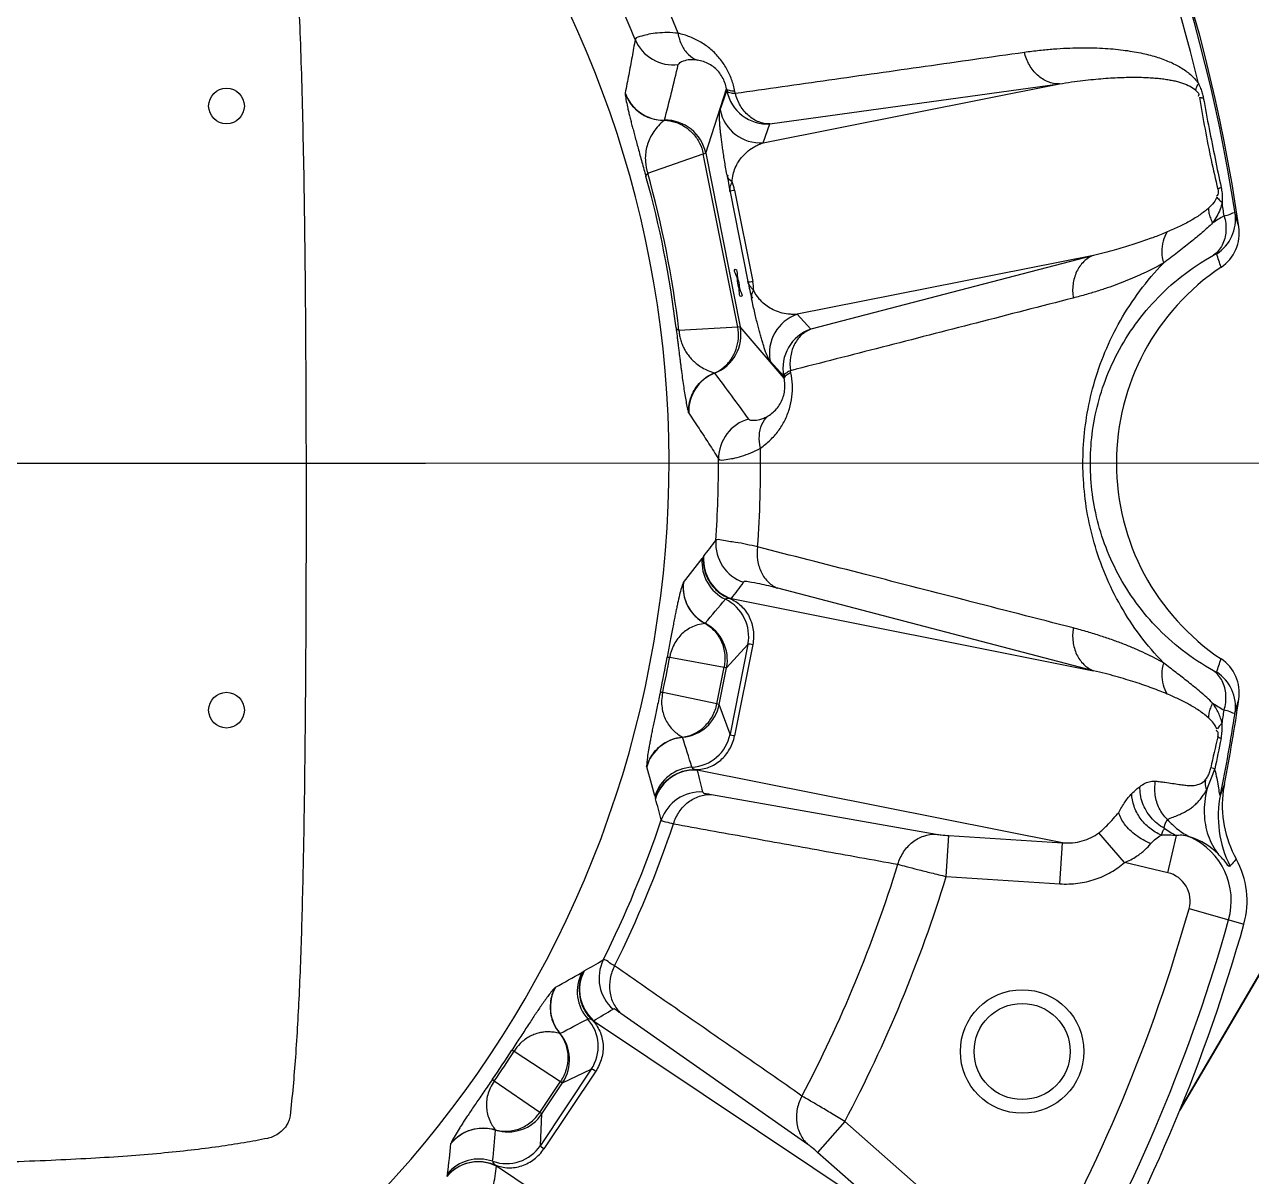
# Model space of a CAD drawing. Header units: millimetres. Extents: x 100 to 1590, y 100 to 694.
# Drawn here: x 1252.903 to 1253.699, y 536.996 to 537.743 of the extents above; entities that cross this region are included whole.
import ezdxf

# ---------------------------------------------------------------- set-up
doc = ezdxf.new("R2010")
doc.units = ezdxf.units.MM
doc.linetypes.add('CENTER', pattern=[2, 1.25, -0.25, 0.25, -0.25])
doc.layers.add('CL', color=1, linetype='CENTER', lineweight=9)
doc.layers.add('OUTLINE', color=6, linetype='Continuous', lineweight=9)

msp = doc.modelspace()

# ---------------------------------------------------------------- linework, layer by layer
at = {"color": 9, "linetype": 'Continuous'}
for p, q in [((1253.34518, 537.65939), (1253.35872, 537.70115)), ((1253.35898, 537.69981), (1253.35872, 537.70115)), ((1253.38244, 537.66613), (1253.57473, 537.70437)), ((1253.38688, 537.6784), (1253.57473, 537.70437)), ((1253.35454, 537.68754), (1253.35898, 537.69981)), ((1253.36436, 537.69824), (1253.36412, 537.69954)), ((1253.3185, 537.68085), (1253.3185, 537.68072)), ((1253.38244, 537.66613), (1253.38688, 537.6784)), ((1253.30757, 537.64636), (1253.34361, 537.65908)), ((1253.34361, 537.65908), (1253.34518, 537.65939)), ((1253.366, 537.54652), (1253.34361, 537.65908)), ((1253.34518, 537.65939), (1253.36757, 537.54683)), ((1253.361, 537.63428), (1253.37258, 537.57609)), ((1253.3639, 537.63547), (1253.37571, 537.5761)), ((1253.59686, 537.59312), (1253.40457, 537.55487)), ((1253.59686, 537.59312), (1253.41337, 537.54523)), ((1253.41337, 537.54523), (1253.40457, 537.55487)), ((1253.366, 537.54652), (1253.32784, 537.54448)), ((1253.36757, 537.54683), (1253.366, 537.54652)), ((1253.39606, 537.51343), (1253.36757, 537.54683)), ((1253.35108, 537.51692), (1253.35113, 537.51679)), ((1253.39579, 537.51477), (1253.38699, 537.52441)), ((1253.40043, 537.51699), (1253.40016, 537.51829)), ((1253.39606, 537.51343), (1253.39579, 537.51477)), ((1252.62898, 537.45842), (1253.16335, 537.45842)), ((1253.34368, 537.3977), (1253.34341, 537.39724)), ((1253.34387, 537.39798), (1253.34368, 537.3977)), ((1253.86453, 537.39981), (1253.65287, 537.03868)), ((1253.8643, 537.39995), (1253.65365, 537.04052)), ((1253.34341, 537.39724), (1253.34323, 537.39692)), ((1253.59686, 537.32373), (1253.39207, 537.37718)), ((1253.36187, 537.37047), (1253.36081, 537.37052)), ((1253.36187, 537.37047), (1253.59686, 537.32373)), ((1253.34489, 537.35445), (1253.34484, 537.35435)), ((1253.35873, 537.32559), (1253.37258, 537.34076)), ((1253.37258, 537.34076), (1253.361, 537.28257)), ((1253.37571, 537.34075), (1253.3639, 537.28138)), ((1253.32186, 537.33252), (1253.35716, 537.3259)), ((1253.35245, 537.3022), (1253.35716, 537.3259)), ((1253.35716, 537.3259), (1253.35873, 537.32559)), ((1253.35402, 537.30188), (1253.35873, 537.32559)), ((1253.35245, 537.3022), (1253.3173, 537.30959)), ((1253.35402, 537.30188), (1253.35245, 537.3022)), ((1253.361, 537.28257), (1253.35402, 537.30188)), ((1253.33017, 537.28063), (1253.33018, 537.28052)), ((1253.33874, 537.25958), (1253.33974, 537.25922)), ((1253.57666, 537.21209), (1253.33974, 537.25922)), ((1253.67557, 537.25999), (1253.67297, 537.26071)), ((1253.68179, 537.2502), (1253.67923, 537.24333)), ((1253.31244, 537.24153), (1253.31251, 537.24102)), ((1253.31251, 537.24102), (1253.31258, 537.24069)), ((1253.34895, 537.24335), (1253.49478, 537.21762)), ((1253.50127, 537.19019), (1253.50298, 537.21682)), ((1253.50298, 537.21682), (1253.57666, 537.21209)), ((1253.61698, 537.19927), (1253.60021, 537.21849)), ((1253.6451, 537.19265), (1253.65077, 537.21674)), ((1253.57495, 537.18546), (1253.57666, 537.21209)), ((1253.6451, 537.19265), (1253.61698, 537.19927)), ((1253.50127, 537.19019), (1253.57495, 537.18546)), ((1253.65884, 537.16936), (1253.69447, 537.15936)), ((1253.26604, 537.12882), (1253.26557, 537.12846)), ((1253.26632, 537.129), (1253.26604, 537.12882)), ((1253.27242, 537.0967), (1253.27146, 537.09715)), ((1253.27242, 537.0967), (1253.47327, 536.9625)), ((1253.41147, 537.01649), (1253.29016, 537.1014)), ((1253.2506, 537.0884), (1253.25052, 537.08833)), ((1253.22094, 537.07695), (1253.25102, 537.05732)), ((1253.27094, 537.06515), (1253.23798, 537.01582)), ((1253.27384, 537.06394), (1253.24021, 537.01361)), ((1253.25235, 537.05644), (1253.27094, 537.06515)), ((1253.23759, 537.03723), (1253.20795, 537.05751)), ((1253.23759, 537.03723), (1253.25102, 537.05732)), ((1253.23892, 537.03634), (1253.25235, 537.05644)), ((1253.25102, 537.05732), (1253.25235, 537.05644)), ((1253.23892, 537.03634), (1253.23759, 537.03723)), ((1253.23798, 537.01582), (1253.23892, 537.03634)), ((1253.43545, 537.03129), (1253.41783, 537.01125)), ((1253.49089, 536.98254), (1253.43545, 537.03129)), ((1253.20876, 537.02583), (1253.20872, 537.02572)), ((1253.47327, 536.9625), (1253.41783, 537.01125)), ((1253.20862, 537.0031), (1253.2094, 537.00238)), ((1253.40862, 536.86927), (1253.2094, 537.00238)), ((1253.17728, 536.99599), (1253.17722, 536.99566)), ((1253.17742, 536.99649), (1253.17728, 536.99599))]:
    msp.add_line(p, q, dxfattribs=at)
for points in [[(1253.29289, 537.69844), (1253.29288, 537.69841), (1253.29288, 537.69838), (1253.29288, 537.69834), (1253.29288, 537.69829), (1253.29288, 537.69824), (1253.29289, 537.69818)], [(1253.66572, 537.69551), (1253.66594, 537.69548), (1253.66618, 537.69545), (1253.66642, 537.69543), (1253.66668, 537.69541), (1253.66695, 537.69539), (1253.66722, 537.69538), (1253.66751, 537.69536), (1253.66781, 537.69535), (1253.66812, 537.69534)], [(1253.30644, 537.64419), (1253.30643, 537.6444), (1253.30646, 537.64462), (1253.30651, 537.64484), (1253.30661, 537.64508), (1253.30673, 537.64532), (1253.30689, 537.64557), (1253.30709, 537.64582), (1253.30731, 537.64609), (1253.30757, 537.64636)], [(1253.67753, 537.63614), (1253.67773, 537.63625), (1253.67793, 537.63636), (1253.67815, 537.63647), (1253.67838, 537.63659), (1253.67862, 537.63671), (1253.67887, 537.63683), (1253.67913, 537.63695), (1253.6794, 537.63708), (1253.67968, 537.6372)], [(1253.67479, 537.59324), (1253.67519, 537.59346), (1253.67554, 537.59364), (1253.67585, 537.59379), (1253.67612, 537.59392), (1253.67635, 537.59401), (1253.67653, 537.59408), (1253.67666, 537.59411), (1253.67675, 537.59411), (1253.67679, 537.59408)], [(1253.32596, 537.54605), (1253.32603, 537.54586), (1253.32614, 537.54567), (1253.32628, 537.54548), (1253.32645, 537.5453), (1253.32666, 537.54513), (1253.32691, 537.54496), (1253.32718, 537.54479), (1253.32749, 537.54464), (1253.32784, 537.54448)], [(1253.3341, 537.49098), (1253.33412, 537.49093), (1253.33413, 537.49088), (1253.33415, 537.49084), (1253.33417, 537.4908), (1253.33419, 537.49077), (1253.3342, 537.49074)], [(1253.34323, 537.39692), (1253.34314, 537.39677), (1253.34305, 537.39663), (1253.34296, 537.3965), (1253.34287, 537.39638)], [(1253.33069, 537.38103), (1253.33067, 537.38101), (1253.33066, 537.38098), (1253.33064, 537.38095), (1253.33063, 537.38092), (1253.33061, 537.38088), (1253.33059, 537.38084)], [(1253.32021, 537.33241), (1253.32026, 537.33245), (1253.32035, 537.33248), (1253.32047, 537.33251), (1253.32062, 537.33252), (1253.3208, 537.33254), (1253.32102, 537.33254), (1253.32127, 537.33254), (1253.32155, 537.33253), (1253.32186, 537.33252)], [(1253.67679, 537.32277), (1253.67675, 537.32274), (1253.67666, 537.32274), (1253.67653, 537.32277), (1253.67635, 537.32284), (1253.67612, 537.32293), (1253.67585, 537.32305), (1253.67554, 537.32321), (1253.67519, 537.32339), (1253.67479, 537.32361)], [(1253.31582, 537.31032), (1253.31585, 537.31027), (1253.31592, 537.3102), (1253.31602, 537.31014), (1253.31615, 537.31006), (1253.31632, 537.30998), (1253.31651, 537.30989), (1253.31674, 537.3098), (1253.31701, 537.3097), (1253.3173, 537.30959)], [(1253.67968, 537.27965), (1253.6794, 537.27977), (1253.67913, 537.2799), (1253.67887, 537.28002), (1253.67862, 537.28014), (1253.67838, 537.28026), (1253.67815, 537.28038), (1253.67793, 537.28049), (1253.67773, 537.2806), (1253.67753, 537.28071)], [(1253.30687, 537.26161), (1253.30687, 537.26156), (1253.30688, 537.26152), (1253.30688, 537.26149), (1253.30688, 537.26145), (1253.30689, 537.26142), (1253.30689, 537.2614)], [(1253.31228, 537.24255), (1253.31231, 537.2424), (1253.31234, 537.24224), (1253.31237, 537.24207), (1253.3124, 537.24189), (1253.31244, 537.24153)], [(1253.26557, 537.12846), (1253.26528, 537.12824), (1253.26515, 537.12814), (1253.26502, 537.12805), (1253.2649, 537.12798), (1253.26479, 537.12791)], [(1253.24766, 537.11838), (1253.24763, 537.11837), (1253.24761, 537.11835), (1253.24758, 537.11833), (1253.24756, 537.11831), (1253.24752, 537.11828), (1253.24749, 537.11825)], [(1253.21937, 537.07748), (1253.21943, 537.0775), (1253.21953, 537.07749), (1253.21964, 537.07747), (1253.21979, 537.07743), (1253.21997, 537.07737), (1253.22017, 537.07729), (1253.2204, 537.07719), (1253.22065, 537.07708), (1253.22094, 537.07695)], [(1253.20686, 537.05875), (1253.20687, 537.05869), (1253.20691, 537.05861), (1253.20697, 537.05851), (1253.20707, 537.05839), (1253.20719, 537.05825), (1253.20734, 537.05809), (1253.20751, 537.05791), (1253.20772, 537.05772), (1253.20795, 537.05751)], [(1253.17995, 537.01717), (1253.17994, 537.01713), (1253.17992, 537.01709), (1253.17991, 537.01706), (1253.1799, 537.01702), (1253.1799, 537.01699), (1253.17989, 537.01697)], [(1253.17765, 536.9975), (1253.17762, 536.99734), (1253.17759, 536.99718), (1253.17756, 536.99701), (1253.17751, 536.99684), (1253.17742, 536.99649)]]:
    msp.add_lwpolyline(points, dxfattribs=at)
for centre in [(1253.03421, 537.68999), (1253.03421, 537.29811)]:
    msp.add_circle(centre, 0.01158, dxfattribs=at)
at = {"color": 7, "linetype": 'Continuous'}
for radius in [0.04008, 0.03117]:
    msp.add_circle((1253.55055, 537.0767), radius, dxfattribs=at)
at = {"color": 9, "linetype": 'Continuous'}
for centre, radius, start, end in [((1252.62898, 537.45842), 1.07206, 8.69647, 56.29203), ((1252.62898, 537.45842), 1.0732, 8.20144, 55.91619), ((1252.62898, 537.45842), 0.69242, 274.08851, 66.68372), ((1252.62898, 537.45842), 1.06481, 13.37128, 31.62926), ((1252.62898, 537.45842), 0.75185, 21.76014, 26.64984), ((1252.62898, 537.45842), 0.72453, 22.28545, 26.47841), ((1253.32411, 537.74337), 0.02674, 202.39938, 277.08662), ((1250.45114, 538.41022), 2.95867, 345.72836, 346.44626), ((1253.31801, 537.70758), 0.02674, 199.99144, 271.03589), ((1253.38519, 537.70508), 0.02674, 191.36797, 273.61862), ((1253.38076, 537.69281), 0.02674, 191.36788, 273.61859), ((1253.31897, 537.65412), 0.02674, 11.37907, 91.01146), ((1252.68638, 537.46984), 0.64411, 6.7949, 15.7051), ((1252.66185, 537.46496), 0.67072, 6.80904, 15.6909), ((1257.40707, 538.37642), 4.11356, 190.23369, 190.39379), ((1253.33581, 537.62989), 0.02865, 11.24422, 22.20276), ((1253.66232, 537.61651), 0.02669, 302.819, 8.64991), ((1252.62898, 537.45842), 1.06481, 8.65975, 9.12926), ((1252.75409, 537.35641), 0.97122, 15.2284, 15.7793), ((1253.77193, 537.46255), 0.18041, 120.02761, 122.82127), ((1251.79282, 536.97306), 1.98368, 17.98223, 18.24397), ((1253.76452, 537.45842), 0.15281, 123.76085, 236.23915), ((1257.3778, 538.43516), 4.09632, 192.10573, 192.26652), ((1253.34762, 537.57051), 0.02865, 0.29724, 11.25578), ((1253.41323, 537.52957), 0.02674, 108.88144, 191.13209), ((1253.34133, 537.54168), 0.02674, 291.48854, 11.12093), ((1253.42202, 537.51993), 0.02674, 108.88135, 191.13202), ((1253.36091, 537.49191), 0.02674, 111.46396, 182.50867), ((1250.98115, 535.74566), 2.95867, 36.05374, 36.77164), ((1253.38024, 537.46118), 0.02674, 105.41324, 180.09914), ((1252.62898, 537.45842), 0.72453, 356.02159, 0.21455), ((1252.62898, 537.45842), 0.75185, 355.85016, 0.73986), ((1252.5325, 538.03539), 1.0318, 321.84691, 322.56226), ((1253.37844, 537.40635), 0.02674, 176.1285, 251.13757), ((1253.37051, 537.39577), 0.02674, 175.27494, 251.13543), ((1252.539, 538.02171), 1.01845, 321.01803, 322.12081), ((1253.36951, 537.39412), 0.02673, 175.13927, 244.33189), ((1253.35727, 537.37814), 0.02673, 173.8136, 242.41285), ((1252.51031, 538.01682), 1.06907, 322.80102, 323.5094), ((1251.67658, 538.76539), 2.18495, 319.77785, 320.31049), ((1253.34634, 537.34592), 0.02674, 348.86467, 64.31438), ((1253.3325, 537.33075), 0.02674, 348.86365, 62.39914), ((1252.68639, 537.447), 0.6441, 347.74803, 349.75197), ((1252.66191, 537.45187), 0.67065, 347.75112, 349.74888), ((1251.81488, 537.93658), 1.96047, 341.75448, 342.01932), ((1253.66473, 537.30916), 0.02675, 351.77305, 56.21085), ((1253.66232, 537.30035), 0.02669, 351.34463, 57.17827), ((1253.3278, 537.30715), 0.02674, 275.10086, 348.63635), ((1253.77197, 537.45437), 0.1805, 237.17951, 239.97178), ((1252.62898, 537.45842), 1.0732, 348.81231, 351.79856), ((1252.7525, 537.56088), 0.97287, 344.22117, 344.77113), ((1252.62898, 537.45842), 1.07206, 348.42566, 351.30353), ((1252.62898, 537.45842), 1.06481, 350.87074, 351.34025), ((1253.33255, 537.25389), 0.02673, 95.08733, 163.68782), ((1251.22545, 536.60804), 2.20955, 17.19247, 17.71918), ((1253.33479, 537.28784), 0.02674, 273.18562, 348.63533), ((1254.26146, 537.13702), 0.60135, 166.17508, 168.12968), ((1255.10038, 536.97204), 1.45362, 167.78302, 168.57429), ((1252.32123, 536.96986), 1.02787, 15.38424, 16.47691), ((1253.33775, 537.23445), 0.02673, 93.16687, 162.36053), ((1253.33804, 537.23253), 0.02674, 86.36459, 162.22516), ((1252.30538, 536.98788), 1.06936, 13.9121, 14.69892), ((1253.75177, 537.23635), 0.07134, 172.17191, 209.16339), ((1253.75175, 537.23636), 0.07132, 168.8143, 172.18348), ((1252.31881, 536.96224), 1.03205, 14.85837, 15.65303), ((1253.34167, 537.2183), 0.02674, 86.36219, 161.27731), ((1253.74894, 537.22909), 0.07114, 168.45258, 206.85116), ((1252.62898, 537.45842), 0.72532, 333.61597, 341.38403), ((1252.62898, 537.45842), 0.73363, 333.59834, 341.40166), ((1253.67914, 537.27332), 0.06329, 234.88812, 243.3769), ((1253.64081, 537.17442), 0.04543, 344.32149, 65.26451), ((1253.64639, 537.17341), 0.04436, 45.09345, 72.37831), ((1253.64081, 537.17442), 0.05573, 344.32149, 29.16962), ((1252.62898, 537.45842), 0.88031, 332.19737, 342.80263), ((1253.64081, 537.17442), 0.01873, 344.32149, 76.75), ((1252.62898, 537.45842), 0.9126, 332.09276, 342.90724), ((1252.62898, 537.45842), 1.06967, 330.22289, 344.32149), ((1252.62898, 537.45842), 1.09637, 330.22289, 344.32149), ((1252.62898, 537.45842), 1.10667, 330.22289, 344.32149), ((1252.76051, 538.0286), 1.03205, 299.34697, 300.14163), ((1253.30272, 537.12427), 0.02674, 153.72269, 228.63781), ((1252.76141, 538.01326), 1.01845, 298.51803, 299.62081), ((1253.28853, 537.11562), 0.02673, 152.63927, 221.83189), ((1253.29009, 537.11677), 0.02674, 152.7749, 228.63542), ((1253.27111, 537.10555), 0.02673, 151.3136, 219.91285), ((1252.73288, 538.01997), 1.06936, 300.30108, 301.0879), ((1252.24923, 539.03037), 2.18495, 297.27785, 297.81049), ((1253.24868, 537.07996), 0.02674, 326.36467, 41.81438), ((1253.23009, 537.07125), 0.02674, 326.36365, 39.89914), ((1252.67765, 537.4259), 0.6441, 325.24803, 327.25197), ((1252.6569, 537.43977), 0.67065, 325.25112, 327.24888), ((1253.21672, 537.05124), 0.02674, 252.60086, 326.13635), ((1253.20072, 537.00021), 0.02673, 72.58733, 141.18782), ((1251.00686, 537.20987), 2.20955, 354.69247, 355.21918), ((1252.1577, 537.12482), 1.02787, 352.88424, 353.97691), ((1253.21578, 537.03072), 0.02674, 250.68562, 326.13533), ((1253.19762, 536.97838), 0.02674, 63.86459, 139.72516), ((1253.19809, 536.98026), 0.02673, 70.66687, 139.86053), ((1252.15023, 537.14749), 1.06907, 351.4906, 352.19898)]:
    msp.add_arc(centre, radius, start, end, dxfattribs=at)
at = {"color": 7, "linetype": 'Continuous'}
msp.add_arc((1253.66473, 537.60769), 0.02675, 303.78916, 8.22694, dxfattribs=at)
at = {"color": 9, "linetype": 'Continuous'}
for points, start_tangent, end_tangent in [([(1253.44092, 538.27326), (1253.45128, 538.26282), (1253.46241, 538.25132), (1253.47434, 538.23866), (1253.48709, 538.22472), (1253.5007, 538.20936), (1253.51517, 538.19242), (1253.53053, 538.17371), (1253.54678, 538.15303), (1253.56391, 538.13015), (1253.58193, 538.10477), (1253.60094, 538.07638), (1253.62063, 538.04484), (1253.64014, 538.01202), (1253.6583, 537.98109), (1253.67439, 537.9536), (1253.68857, 537.92921), (1253.70126, 537.90727), (1253.71268, 537.88745), (1253.72299, 537.8695), (1253.73233, 537.85321), (1253.74081, 537.83839), (1253.74852, 537.82491), (1253.75553, 537.81263), (1253.76193, 537.80144), (1253.76777, 537.79126), (1253.77308, 537.782), (1253.77792, 537.77359), (1253.78232, 537.76598), (1253.7863, 537.75911), (1253.78991, 537.75293), (1253.79318, 537.74738), (1253.79613, 537.74239), (1253.79879, 537.73794), (1253.80115, 537.73401), (1253.80323, 537.73059), (1253.80504, 537.72764), (1253.80663, 537.72509), (1253.80938, 537.72083), (1253.81272, 537.71598)], (0.708291, -0.70592), (0.598403, -0.801195)), ([(1253.43921, 538.27161), (1253.44609, 538.26442), (1253.45706, 538.25272), (1253.46881, 538.23984), (1253.48138, 538.22566), (1253.49479, 538.21003), (1253.50905, 538.19279), (1253.52419, 538.17376), (1253.5402, 538.15272), (1253.55707, 538.12945), (1253.57478, 538.10365), (1253.5934, 538.07486), (1253.61284, 538.04258), (1253.63248, 538.00846), (1253.6511, 537.97623), (1253.66772, 537.94771), (1253.68249, 537.9225), (1253.69581, 537.89989), (1253.70787, 537.87952), (1253.71883, 537.86111), (1253.72882, 537.84444), (1253.73792, 537.8293), (1253.74625, 537.81555), (1253.75386, 537.80304), (1253.76083, 537.79166), (1253.76719, 537.78133), (1253.77301, 537.77194), (1253.77832, 537.76343), (1253.78316, 537.75574), (1253.78755, 537.74882), (1253.79153, 537.7426), (1253.79513, 537.73702), (1253.7984, 537.73201), (1253.80133, 537.72756), (1253.80394, 537.72366), (1253.80623, 537.72029), (1253.80823, 537.71738), (1253.81, 537.71486), (1253.81308, 537.71063), (1253.81682, 537.70593)], (0.693821, -0.720148), (0.66531, -0.746567)), ([(1253.50639, 538.22665), (1253.57632, 538.15238), (1253.63352, 538.08061), (1253.67986, 538.01278), (1253.71751, 537.9491), (1253.7483, 537.88921), (1253.77337, 537.8333), (1253.79371, 537.7813), (1253.81028, 537.73273)], (0.716492, -0.697595), (0.302729, -0.953077)), ([(1253.50698, 538.22725), (1253.57695, 538.15292), (1253.63419, 538.0811), (1253.68056, 538.01323), (1253.71824, 537.9495), (1253.74905, 537.88957), (1253.77414, 537.83362), (1253.7945, 537.78158), (1253.81107, 537.73298)], (0.716484, -0.697604), (0.302729, -0.953077)), ([(1253.06706, 537.89016), (1253.07005, 537.87407), (1253.07274, 537.85648), (1253.07513, 537.83712), (1253.07723, 537.81574), (1253.07904, 537.79208), (1253.08058, 537.76602), (1253.08185, 537.73763), (1253.0829, 537.70685), (1253.08375, 537.6734), (1253.08444, 537.6371), (1253.08498, 537.59784), (1253.08539, 537.55531), (1253.08567, 537.50935), (1253.08582, 537.45981), (1253.08582, 537.40624), (1253.08564, 537.34805), (1253.08519, 537.28459), (1253.08436, 537.22126), (1253.08314, 537.1655), (1253.08139, 537.11616), (1253.07893, 537.07301), (1253.07542, 537.03491)], (0.198836, -0.980033), (-0.115632, -0.993292)), ([(1253.29939, 537.73318), (1253.29737, 537.72181), (1253.29521, 537.71023), (1253.29289, 537.69844)], (-0.170779, -0.985309), (-0.198362, -0.980129)), ([(1253.32725, 537.73715), (1253.32024, 537.73762), (1253.31384, 537.73734), (1253.30826, 537.73651), (1253.30377, 537.73539), (1253.29939, 537.73318)], (-0.992003, 0.126214), (-0.257574, -0.966259)), ([(1253.36412, 537.69954), (1253.362, 537.70722), (1253.35872, 537.71431), (1253.3542, 537.7209), (1253.34858, 537.72665), (1253.34212, 537.73131), (1253.33498, 537.73482), (1253.32725, 537.73715)], (-0.186693, 0.982418), (-0.97743, 0.211261)), ([(1253.32725, 537.73715), (1253.32964, 537.72942), (1253.33397, 537.7234), (1253.33978, 537.71976)], (0.155011, -0.987913), (0.940189, -0.340654)), ([(1253.36436, 537.69824), (1253.42514, 537.70691), (1253.4876, 537.7158), (1253.55199, 537.72493)], (0.989936, 0.141516), (0.99011, 0.140294)), ([(1253.55199, 537.72493), (1253.56181, 537.72616), (1253.57093, 537.72701), (1253.57946, 537.72753), (1253.58756, 537.72777), (1253.59532, 537.72775), (1253.60275, 537.72748), (1253.60963, 537.72699), (1253.61601, 537.7263), (1253.62194, 537.72543), (1253.62747, 537.72439), (1253.63263, 537.7232), (1253.63741, 537.72186), (1253.64186, 537.72037), (1253.64597, 537.71875), (1253.6498, 537.71697), (1253.65336, 537.71501), (1253.65668, 537.71284), (1253.65974, 537.71043), (1253.6625, 537.70773), (1253.66492, 537.70467)], (0.99011, 0.140295), (0.562841, -0.826566)), ([(1253.57473, 537.70437), (1253.56733, 537.7057), (1253.56058, 537.70995), (1253.55526, 537.71661), (1253.55199, 537.72493)], (-0.99962, -0.027566), (-0.231476, 0.972841)), ([(1253.33978, 537.71976), (1253.3367, 537.72002), (1253.33389, 537.71984), (1253.32946, 537.71858), (1253.32741, 537.71684)], (-0.987758, 0.155997), (-0.234186, -0.972192)), ([(1253.35872, 537.70115), (1253.35764, 537.70513), (1253.35596, 537.70875), (1253.35363, 537.71208), (1253.35074, 537.71493), (1253.34742, 537.71717), (1253.34375, 537.71878), (1253.33978, 537.71976)], (-0.183489, 0.983022), (-0.987765, 0.155949)), ([(1253.57473, 537.70437), (1253.58263, 537.70557), (1253.58994, 537.70652), (1253.59677, 537.70727), (1253.60322, 537.70785), (1253.6094, 537.70827), (1253.61529, 537.70854), (1253.62073, 537.70867), (1253.62575, 537.70866), (1253.63041, 537.70854), (1253.63474, 537.7083), (1253.63876, 537.70797), (1253.64248, 537.70753), (1253.64591, 537.707), (1253.64908, 537.70638), (1253.652, 537.70567), (1253.65471, 537.70484), (1253.65948, 537.7028), (1253.66323, 537.70008)], (0.987227, 0.159319), (0.701831, -0.712344)), ([(1253.36412, 537.69954), (1253.36138, 537.69983), (1253.35872, 537.70115)], (-0.998739, 0.050208), (-0.350622, 0.936517)), ([(1253.66323, 537.70008), (1253.66416, 537.70307), (1253.66516, 537.70441)], (0.183483, 0.983023), (0.720407, 0.693552)), ([(1253.66323, 537.70008), (1253.66512, 537.69755), (1253.66473, 537.69612)], (0.702547, -0.711637), (-0.523971, -0.851736)), ([(1253.66491, 537.70468), (1253.66638, 537.70138), (1253.6674, 537.69841), (1253.66812, 537.69534)], (0.44295, -0.896546), (0.178304, -0.983975)), ([(1253.29289, 537.69818), (1253.29344, 537.69424), (1253.29443, 537.68936), (1253.29505, 537.68663), (1253.29575, 537.68374), (1253.29651, 537.68068), (1253.29734, 537.67745), (1253.29824, 537.67403), (1253.2992, 537.67044), (1253.30023, 537.66663), (1253.30133, 537.66257), (1253.30254, 537.6582), (1253.30381, 537.6536), (1253.30512, 537.6489), (1253.30644, 537.64419)], (0.082534, -0.996588), (0.27021, -0.962801)), ([(1253.29289, 537.69818), (1253.29867, 537.68892), (1253.30771, 537.68275), (1253.3185, 537.68072)], (0.342761, -0.939423), (0.99981, 0.019474)), ([(1253.35898, 537.69981), (1253.36163, 537.69852), (1253.36436, 537.69824)], (0.352848, -0.935681), (0.998897, -0.046964)), ([(1253.38688, 537.6784), (1253.37964, 537.67967), (1253.37301, 537.68375), (1253.36772, 537.69017), (1253.36436, 537.69824)], (-0.999644, -0.026698), (-0.253669, 0.967291)), ([(1253.66572, 537.69551), (1253.66924, 537.67489), (1253.67319, 537.65511), (1253.67753, 537.63614)], (0.149779, -0.988719), (0.239877, -0.970803)), ([(1253.66812, 537.69534), (1253.67191, 537.67523), (1253.67577, 537.65585), (1253.67968, 537.6372)], (0.177978, -0.984034), (0.21208, -0.977252)), ([(1253.35894, 537.64559), (1253.35811, 537.65035), (1253.35737, 537.65478), (1253.35672, 537.6589), (1253.35615, 537.66271), (1253.35566, 537.66625), (1253.35524, 537.66956), (1253.35488, 537.67267), (1253.35458, 537.67559), (1253.35436, 537.67832), (1253.35414, 537.68304), (1253.35454, 537.68754)], (-0.177655, 0.984093), (0.340001, 0.940425)), ([(1253.3185, 537.68072), (1253.31639, 537.67898), (1253.31289, 537.67529), (1253.31021, 537.6714), (1253.30823, 537.66735), (1253.30687, 537.6631), (1253.30613, 537.65864), (1253.30607, 537.65381), (1253.30757, 537.64636)], (-0.798365, -0.602174), (0.328719, -0.944428)), ([(1253.3185, 537.68072), (1253.32532, 537.67959), (1253.33168, 537.67658), (1253.3371, 537.67191), (1253.34118, 537.66593), (1253.34361, 537.65908)], (0.999771, -0.02141), (0.21158, -0.977361)), ([(1253.36233, 537.64071), (1253.36296, 537.64559), (1253.3644, 537.64996), (1253.36648, 537.65389), (1253.36925, 537.65752), (1253.3728, 537.66088), (1253.37717, 537.6638), (1253.37967, 537.66505), (1253.38244, 537.66613)], (0.029436, 0.999567), (0.947572, 0.319541)), ([(1253.36233, 537.64071), (1253.35963, 537.64383), (1253.35968, 537.64538)], (-0.786074, 0.618132), (0.275351, 0.961344)), ([(1253.361, 537.63428), (1253.36114, 537.63732), (1253.36233, 537.64071)], (-0.123563, 0.992337), (0.434883, 0.900487)), ([(1253.67968, 537.6372), (1253.68025, 537.63349), (1253.68039, 537.6306), (1253.6803, 537.62737)], (0.211755, -0.977323), (-0.066506, -0.997786)), ([(1253.361, 537.63428), (1253.3639, 537.63547)], (0.163411, 0.986558), (0.980813, 0.19495)), ([(1253.67698, 537.63096), (1253.67487, 537.6274), (1253.67142, 537.62373)], (-0.376557, -0.926393), (-0.740836, -0.671686)), ([(1253.67753, 537.63614), (1253.67755, 537.6327), (1253.6766, 537.63144)], (0.282878, -0.959156), (-0.787753, -0.615991)), ([(1253.67698, 537.63096), (1253.67899, 537.62855), (1253.68042, 537.62769)], (0.5457, -0.837981), (0.930974, -0.365084)), ([(1253.67142, 537.62373), (1253.66603, 537.61946), (1253.65974, 537.61552), (1253.65264, 537.61185), (1253.6447, 537.60829)], (-0.74071, -0.671825), (-0.920576, -0.390564)), ([(1253.67142, 537.62373), (1253.6718, 537.62059), (1253.67272, 537.61738), (1253.67414, 537.61416)], (0.037636, -0.999292), (0.463862, -0.885908)), ([(1253.6803, 537.62737), (1253.67899, 537.62298), (1253.67694, 537.61859), (1253.67414, 537.61416)], (-0.204436, -0.97888), (-0.581483, -0.813558)), ([(1253.68165, 537.61875), (1253.68547, 537.61982), (1253.68871, 537.62052)], (0.960375, 0.278712), (0.485028, -0.874499)), ([(1253.67414, 537.61416), (1253.66742, 537.60795), (1253.65978, 537.60163), (1253.65138, 537.59506), (1253.64225, 537.58802)], (-0.708366, -0.705845), (-0.790516, -0.612442)), ([(1253.68165, 537.61875), (1253.68274, 537.60875), (1253.68034, 537.59979), (1253.67479, 537.59324)], (0.27318, -0.961963), (-0.81017, -0.586195)), ([(1253.6447, 537.60829), (1253.64083, 537.60669), (1253.63656, 537.60503), (1253.63187, 537.60332), (1253.62689, 537.6016), (1253.62167, 537.59991), (1253.61615, 537.59823), (1253.61025, 537.59655), (1253.60384, 537.59484), (1253.59686, 537.59312)], (-0.920601, -0.390503), (-0.973047, -0.230606)), ([(1253.6447, 537.60829), (1253.64205, 537.60229), (1253.64121, 537.59534), (1253.64225, 537.58802)], (-0.54685, -0.837231), (0.259291, -0.965799)), ([(1253.59686, 537.59312), (1253.59053, 537.58906), (1253.58592, 537.58256), (1253.58356, 537.57437), (1253.58372, 537.56543)], (-0.934077, -0.357072), (0.158435, -0.987369)), ([(1253.67479, 537.32361), (1253.65435, 537.33712), (1253.63715, 537.35273), (1253.62295, 537.37003), (1253.6116, 537.3888), (1253.60318, 537.40858), (1253.59776, 537.42858), (1253.59516, 537.44814), (1253.59507, 537.46726), (1253.59749, 537.48688), (1253.60279, 537.50712), (1253.61117, 537.5272), (1253.6225, 537.54618), (1253.63677, 537.56372), (1253.65415, 537.57957), (1253.67479, 537.59324)], (-0.874797, 0.48449), (0.874797, 0.484489)), ([(1253.64225, 537.58802), (1253.63755, 537.58548), (1253.63237, 537.58287), (1253.62665, 537.58021), (1253.62057, 537.57759), (1253.61418, 537.57505), (1253.60743, 537.57259), (1253.60018, 537.57016), (1253.59232, 537.56777), (1253.58372, 537.56543)], (-0.872006, -0.489495), (-0.96843, -0.249287)), ([(1253.64225, 537.32883), (1253.62713, 537.34653), (1253.61457, 537.36565), (1253.60459, 537.38589), (1253.59727, 537.40671), (1253.59258, 537.42749), (1253.59031, 537.44779), (1253.59025, 537.46781), (1253.59239, 537.48819), (1253.597, 537.50918), (1253.60431, 537.53031), (1253.61433, 537.55078), (1253.62695, 537.57008), (1253.64225, 537.58802)], (-0.69649, 0.717567), (0.696472, 0.717584)), ([(1253.37571, 537.5761), (1253.37258, 537.57609)], (-0.980757, -0.19523), (-0.52882, 0.848734)), ([(1253.37627, 537.57066), (1253.37387, 537.57333), (1253.37258, 537.57609)], (-0.746366, 0.665536), (-0.265644, 0.964071)), ([(1253.37627, 537.57066), (1253.37496, 537.56674), (1253.3756, 537.56533)], (-0.4899, -0.871779), (0.622337, -0.782749)), ([(1253.38699, 537.52441), (1253.38562, 537.52672), (1253.38408, 537.53057), (1253.38241, 537.53561), (1253.38157, 537.53842), (1253.38072, 537.5414), (1253.37986, 537.54458), (1253.37897, 537.54798), (1253.37803, 537.55172), (1253.37706, 537.55579), (1253.37605, 537.56013), (1253.375, 537.56486)], (-0.674063, 0.738674), (-0.21241, 0.977181)), ([(1253.40457, 537.55487), (1253.40156, 537.55481), (1253.39876, 537.55501), (1253.39357, 537.55606), (1253.38898, 537.55783), (1253.38508, 537.56012), (1253.38171, 537.56291), (1253.37871, 537.56641), (1253.37627, 537.57066)], (-0.997725, -0.067413), (-0.409163, 0.912461)), ([(1253.58372, 537.56543), (1253.52073, 537.54923), (1253.45963, 537.53353), (1253.40016, 537.51829)], (-0.96843, -0.249284), (-0.968737, -0.248088)), ([(1253.32596, 537.54605), (1253.32658, 537.54089), (1253.32694, 537.53799), (1253.32731, 537.53493), (1253.32769, 537.53187), (1253.32806, 537.52886), (1253.32842, 537.52596), (1253.32878, 537.52316), (1253.32913, 537.52043), (1253.32948, 537.51774), (1253.3302, 537.51247), (1253.33092, 537.50742), (1253.33165, 537.50266), (1253.33242, 537.49823), (1253.33323, 537.49426), (1253.3341, 537.49098)], (0.118342, -0.992973), (0.305166, -0.952299)), ([(1253.32784, 537.54448), (1253.32813, 537.5418), (1253.32878, 537.53873), (1253.32982, 537.53561), (1253.33115, 537.5327), (1253.33276, 537.52995), (1253.33472, 537.5273), (1253.33704, 537.52479), (1253.33975, 537.52244), (1253.34293, 537.52029), (1253.34667, 537.51841), (1253.35108, 537.51692)], (0.057527, -0.998344), (0.968039, -0.250801)), ([(1253.35108, 537.51692), (1253.35695, 537.52057), (1253.36168, 537.52579), (1253.3649, 537.53218), (1253.36637, 537.53926), (1253.366, 537.54652)], (0.915475, 0.402376), (-0.178545, 0.983932)), ([(1253.41337, 537.54523), (1253.40717, 537.54129), (1253.4026, 537.53498), (1253.40018, 537.52702), (1253.40016, 537.51829)], (-0.933765, -0.357886), (0.135805, -0.990736)), ([(1253.3341, 537.49098), (1253.33589, 537.50176), (1253.34189, 537.51092), (1253.35108, 537.51692)], (-0.042833, 0.999082), (0.931157, 0.36462)), ([(1253.38076, 537.46813), (1253.38701, 537.47325), (1253.39228, 537.47924), (1253.39648, 537.48605), (1253.39947, 537.49353), (1253.40111, 537.50139), (1253.40141, 537.50915), (1253.40043, 537.51699)], (0.822182, 0.569225), (-0.203408, 0.979094)), ([(1253.40016, 537.51829), (1253.39774, 537.51698), (1253.39579, 537.51477)], (-0.904896, -0.425632), (0.032052, -0.999486)), ([(1253.40043, 537.51699), (1253.39801, 537.51567), (1253.39606, 537.51343)], (-0.903526, -0.428533), (0.034546, -0.999403)), ([(1253.38568, 537.48899), (1253.38898, 537.49142), (1253.39176, 537.49432), (1253.39398, 537.49768), (1253.39555, 537.50143), (1253.39642, 537.50541), (1253.39658, 537.50938), (1253.39606, 537.51343)], (0.852897, 0.522079), (-0.206639, 0.978417)), ([(1253.3342, 537.49074), (1253.34086, 537.48074), (1253.34729, 537.47087), (1253.3535, 537.46114)], (0.558341, -0.829611), (0.53484, -0.844953)), ([(1253.37313, 537.48696), (1253.3757, 537.48613), (1253.38027, 537.48667), (1253.38293, 537.48758), (1253.38568, 537.48899)], (0.5884, -0.80857), (0.852871, 0.522121)), ([(1253.38076, 537.46813), (1253.38001, 537.47619), (1253.38171, 537.48341), (1253.38568, 537.48899)], (-0.234853, 0.972031), (0.738275, 0.674499)), ([(1253.3535, 537.46114), (1253.3584, 537.46078), (1253.36297, 537.46145), (1253.36844, 537.46283), (1253.37447, 537.46501), (1253.38076, 537.46813)], (0.607737, -0.794138), (0.868191, 0.49623)), ([(1253.37885, 537.40402), (1253.3646, 537.40697), (1253.35547, 537.40837), (1253.35176, 537.40816)], (-0.976006, 0.217744), (-0.679784, -0.733413)), ([(1253.34368, 537.3977), (1253.34435, 537.38915), (1253.3477, 537.38126), (1253.35338, 537.37482), (1253.36081, 537.37052)], (-0.082919, -0.996556), (0.934417, -0.35618)), ([(1253.37885, 537.40402), (1253.3789, 537.39531), (1253.38133, 537.38738), (1253.38589, 537.38111), (1253.39207, 537.37718)], (-0.132902, -0.991129), (0.933981, -0.357323)), ([(1253.58372, 537.35142), (1253.51298, 537.36962), (1253.44472, 537.38714), (1253.37885, 537.40402)], (-0.96843, 0.249284), (-0.968788, 0.247892)), ([(1253.39207, 537.37718), (1253.38037, 537.38001), (1253.37285, 537.38132), (1253.3698, 537.38105)], (-0.967526, 0.252771), (-0.597723, -0.801703)), ([(1253.33059, 537.38084), (1253.32941, 537.37741), (1253.32819, 537.37287), (1253.32696, 537.36755), (1253.32635, 537.36466), (1253.32572, 537.36162), (1253.32507, 537.35838), (1253.32438, 537.35484), (1253.32362, 537.3509), (1253.32282, 537.34662), (1253.32196, 537.342), (1253.32108, 537.33719), (1253.32021, 537.33241)], (-0.388147, -0.921597), (-0.178511, -0.983938)), ([(1253.33059, 537.38084), (1253.33157, 537.37033), (1253.33659, 537.36101), (1253.34484, 537.35435)], (-0.106927, -0.994267), (0.886909, -0.461944)), ([(1253.36081, 537.37052), (1253.35793, 537.37002)], (-0.99948, 0.032237), (-0.639445, -0.768837)), ([(1253.36081, 537.37052), (1253.36811, 537.3658), (1253.37339, 537.35867), (1253.37603, 537.34997), (1253.37572, 537.34075)], (0.925395, -0.379003), (-0.19509, -0.980785)), ([(1253.34484, 537.35435), (1253.33994, 537.35338), (1253.33569, 537.3517), (1253.33209, 537.34949), (1253.32905, 537.34687), (1253.32642, 537.34371), (1253.3241, 537.33973), (1253.32186, 537.33252)], (-0.994165, -0.107874), (-0.163091, -0.986611)), ([(1253.34484, 537.35435), (1253.35107, 537.34928), (1253.35545, 537.34237), (1253.35755, 537.33431), (1253.35716, 537.3259)], (0.868939, -0.494919), (-0.193831, -0.981035)), ([(1253.58372, 537.35142), (1253.58356, 537.34248), (1253.58592, 537.33429), (1253.59053, 537.32779), (1253.59686, 537.32373)], (-0.158435, -0.987369), (0.934077, -0.357072)), ([(1253.64225, 537.32883), (1253.6366, 537.33187), (1253.63041, 537.33492), (1253.62379, 537.3379), (1253.61686, 537.34076), (1253.60952, 537.34352), (1253.60163, 537.34622), (1253.59307, 537.34886), (1253.58372, 537.35142)], (-0.871995, 0.489516), (-0.968432, 0.249278)), ([(1253.37258, 537.34076), (1253.37571, 537.34075)], (0.528493, 0.848938), (0.980757, -0.19523)), ([(1253.64225, 537.32883), (1253.64121, 537.32151), (1253.64205, 537.31456), (1253.6447, 537.30856)], (-0.25929, -0.9658), (0.546848, -0.837232)), ([(1253.67414, 537.30269), (1253.66635, 537.30982), (1253.65841, 537.3163), (1253.65046, 537.3225), (1253.64225, 537.32883)], (-0.707914, 0.706298), (-0.790514, 0.612444)), ([(1253.6447, 537.30856), (1253.64004, 537.31047), (1253.63496, 537.31242), (1253.62952, 537.31436), (1253.62386, 537.31624), (1253.61786, 537.31811), (1253.61143, 537.31997), (1253.60446, 537.32185), (1253.59686, 537.32373)], (-0.920596, 0.390515), (-0.973048, 0.230603)), ([(1253.68165, 537.2981), (1253.68274, 537.3081), (1253.68034, 537.31706), (1253.67479, 537.32361)], (0.273109, 0.961983), (-0.810192, 0.586164)), ([(1253.31582, 537.31032), (1253.31475, 537.30537), (1253.31372, 537.30058), (1253.31276, 537.29605), (1253.31188, 537.29185), (1253.31107, 537.28796), (1253.31035, 537.28438), (1253.3097, 537.28107), (1253.30911, 537.27799), (1253.30857, 537.27508), (1253.3081, 537.27234), (1253.30735, 537.26737), (1253.30687, 537.26161)], (-0.211527, -0.977372), (0.005997, -0.999982)), ([(1253.3173, 537.30959), (1253.3166, 537.30445), (1253.31683, 537.29967), (1253.31779, 537.29542), (1253.31933, 537.29165), (1253.32148, 537.28815), (1253.32434, 537.28489), (1253.33017, 537.28063)], (-0.226778, -0.973947), (0.877217, -0.480094)), ([(1253.33017, 537.28063), (1253.33787, 537.28293), (1253.34456, 537.28763), (1253.34959, 537.29428), (1253.35245, 537.3022)], (0.992192, 0.124716), (0.196349, 0.980534)), ([(1253.67142, 537.29312), (1253.66515, 537.298), (1253.6586, 537.30196), (1253.65185, 537.30538), (1253.6447, 537.30856)], (-0.740361, 0.672209), (-0.920576, 0.390563)), ([(1253.67414, 537.30269), (1253.67272, 537.29947), (1253.6718, 537.29626), (1253.67142, 537.29312)], (-0.463916, -0.885879), (-0.037641, -0.999291)), ([(1253.6803, 537.28948), (1253.67932, 537.29298), (1253.67794, 537.29633), (1253.6762, 537.29956), (1253.67414, 537.30269)], (-0.207068, 0.978327), (-0.581251, 0.813724)), ([(1253.68871, 537.29633), (1253.68547, 537.29703), (1253.68165, 537.2981)], (-0.485016, -0.874505), (-0.960375, 0.278712)), ([(1253.67698, 537.28589), (1253.67476, 537.28959), (1253.67142, 537.29312)], (-0.377566, 0.925983), (-0.740707, 0.671828)), ([(1253.6803, 537.28948), (1253.67788, 537.2871), (1253.67731, 537.28581)], (-0.77049, -0.637452), (-0.245578, -0.969377)), ([(1253.67968, 537.27965), (1253.68024, 537.28319), (1253.6803, 537.28948)], (0.211788, 0.977316), (-0.06607, 0.997815)), ([(1253.30687, 537.26161), (1253.31181, 537.27094), (1253.32, 537.27763), (1253.33017, 537.28063)], (0.281715, 0.959498), (0.996176, 0.087373)), ([(1253.33874, 537.25958), (1253.3473, 537.26114), (1253.3549, 537.26571), (1253.36067, 537.27274), (1253.36391, 537.28138)], (0.999992, -0.00398), (0.19509, 0.980785)), ([(1253.3639, 537.28138), (1253.361, 537.28257)], (-0.980813, 0.19495), (-0.163389, 0.986562)), ([(1253.67753, 537.28071), (1253.67766, 537.2836), (1253.67645, 537.28486)], (0.282936, 0.959139), (-0.889414, 0.457103)), ([(1253.31251, 537.24102), (1253.3164, 537.24866), (1253.32252, 537.25468), (1253.33023, 537.25844), (1253.33874, 537.25958)], (0.30477, 0.952426), (0.999593, -0.028541)), ([(1253.33628, 537.26114), (1253.33874, 537.25958)], (0.29683, -0.95493), (0.935736, -0.3527)), ([(1253.66932, 537.25272), (1253.67093, 537.25497), (1253.67211, 537.25758), (1253.67297, 537.26071)], (0.665264, 0.746608), (0.207453, 0.978245)), ([(1253.67032, 537.24653), (1253.67221, 537.25091), (1253.67391, 537.2553), (1253.67557, 537.26)], (0.41108, 0.911599), (0.320574, 0.947223)), ([(1253.67923, 537.24333), (1253.67806, 537.24873), (1253.67708, 537.25369), (1253.67557, 537.26)], (-0.255699, -0.966756), (-0.259602, 0.965716)), ([(1253.62173, 537.24401), (1253.62461, 537.24672), (1253.62704, 537.24868)], (0.700063, 0.714081), (0.80234, 0.596868)), ([(1253.64273, 537.22154), (1253.6342, 537.22849), (1253.62865, 537.23808), (1253.62704, 537.24868)], (-0.879703, 0.475523), (0.04874, 0.998812)), ([(1253.62704, 537.24868), (1253.63041, 537.25073), (1253.63379, 537.25189), (1253.63715, 537.25207)], (0.802418, 0.596762), (0.995308, -0.096755)), ([(1253.64468, 537.22733), (1253.63954, 537.23444), (1253.63693, 537.24301), (1253.63715, 537.25207)], (-0.715956, 0.698145), (0.181928, 0.983312)), ([(1253.63715, 537.25207), (1253.64026, 537.25173), (1253.64311, 537.25136), (1253.64816, 537.25061), (1253.65245, 537.24995), (1253.65608, 537.24949), (1253.65918, 537.24927), (1253.66303, 537.24946), (1253.66609, 537.25034), (1253.66932, 537.25272)], (0.995307, -0.096763), (0.665324, 0.746554)), ([(1253.64468, 537.22733), (1253.64858, 537.22877), (1253.65203, 537.23017), (1253.6551, 537.23161), (1253.65786, 537.23315), (1253.66036, 537.23483), (1253.66265, 537.23669), (1253.66475, 537.23875), (1253.6667, 537.24103), (1253.66856, 537.24362), (1253.67032, 537.24653)], (0.94093, 0.338602), (0.485361, 0.874314)), ([(1253.67032, 537.24653), (1253.66874, 537.23107), (1253.67126, 537.21688), (1253.67771, 537.20482)], (-0.224755, -0.974415), (0.611886, -0.790946)), ([(1253.67032, 537.24653), (1253.66947, 537.25067), (1253.66969, 537.25262)], (-0.281423, 0.959584), (0.259681, 0.965694)), ([(1253.32429, 537.22445), (1253.32804, 537.23226), (1253.33384, 537.23841), (1253.34106, 537.24224), (1253.34895, 537.24335)], (0.293221, 0.956045), (0.999207, -0.039817)), ([(1253.34337, 537.24499), (1253.3463, 537.24387), (1253.34895, 537.24335)], (0.240437, -0.970665), (0.984816, -0.173603)), ([(1253.61326, 537.23179), (1253.61734, 537.23861), (1253.62173, 537.24401)], (0.462257, 0.886746), (0.700066, 0.714079)), ([(1253.64089, 537.21701), (1253.63331, 537.22156), (1253.62716, 537.22809), (1253.62315, 537.23586), (1253.62173, 537.24401)], (-0.922544, 0.385893), (-0.006313, 0.99998)), ([(1253.60021, 537.21849), (1253.60549, 537.22318), (1253.60981, 537.22783), (1253.61326, 537.23179)], (0.793365, 0.608747), (0.663776, 0.747931)), ([(1253.63401, 537.21152), (1253.62441, 537.21698), (1253.61707, 537.22414), (1253.61326, 537.23178)], (-0.922898, 0.385044), (-0.232154, 0.972679)), ([(1253.31635, 537.22689), (1253.31913, 537.22574), (1253.32429, 537.22445)], (0.418992, -0.90799), (0.975357, -0.220632)), ([(1253.32429, 537.22445), (1253.37174, 537.21586), (1253.42027, 537.2071), (1253.46993, 537.19815)], (0.983984, -0.178258), (0.984166, -0.177248)), ([(1253.64273, 537.22154), (1253.64394, 537.22579), (1253.64498, 537.22694)], (0.21557, 0.976488), (0.796958, 0.604035)), ([(1253.64468, 537.22733), (1253.65175, 537.22071), (1253.65982, 537.21568)], (0.661391, -0.750041), (0.897515, -0.440984)), ([(1253.46993, 537.19815), (1253.47361, 537.20616), (1253.47943, 537.2125), (1253.48675, 537.21646), (1253.49478, 537.21762)], (0.274083, 0.961706), (0.999204, -0.039885)), ([(1253.49478, 537.21762), (1253.49809, 537.21721), (1253.50298, 537.21682)], (0.984743, -0.174015), (0.997946, -0.064061)), ([(1253.57666, 537.21209), (1253.58328, 537.21213), (1253.58959, 537.21328), (1253.5953, 537.21545), (1253.60021, 537.21849)], (0.996828, -0.079589), (0.792535, 0.609827)), ([(1253.63401, 537.21152), (1253.63722, 537.21466), (1253.64089, 537.21701)], (0.646173, 0.763191), (0.896457, 0.443132)), ([(1253.64089, 537.21701), (1253.64186, 537.21954), (1253.64297, 537.22134)], (0.332563, 0.943081), (0.641457, 0.767159)), ([(1253.65077, 537.21674), (1253.64568, 537.21698), (1253.64089, 537.21701)], (-0.997658, 0.068404), (-0.999884, -0.01521)), ([(1253.65982, 537.21568), (1253.65534, 537.21686), (1253.65077, 537.21674)], (-0.921998, 0.387194), (-0.987071, -0.160284)), ([(1253.61698, 537.19927), (1253.62484, 537.20331), (1253.63036, 537.20765), (1253.63401, 537.21152)], (0.92885, 0.370456), (0.646713, 0.762734)), ([(1253.57495, 537.18546), (1253.58669, 537.18584), (1253.59791, 537.18842), (1253.60814, 537.19299), (1253.61698, 537.19927)], (0.997935, -0.06423), (0.75346, 0.657493)), ([(1253.68546, 537.19695), (1253.68264, 537.19941), (1253.68057, 537.20179), (1253.67771, 537.20482)], (-0.678215, -0.734864), (-0.708978, 0.70523)), ([(1253.68947, 537.20158), (1253.68682, 537.19849), (1253.68542, 537.19699)], (-0.641674, -0.766977), (-0.702089, -0.71209)), ([(1253.46993, 537.19815), (1253.47525, 537.19673), (1253.48265, 537.19482), (1253.49156, 537.19258), (1253.50127, 537.19019)], (0.964024, -0.265815), (0.971777, -0.235903)), ([(1253.28608, 537.13221), (1253.28281, 537.13421), (1253.27875, 537.1361)], (-0.845692, 0.533671), (-0.938319, -0.345771)), ([(1253.26604, 537.12882), (1253.26339, 537.12067), (1253.26346, 537.11209), (1253.26625, 537.10397), (1253.27146, 537.09715)], (-0.457975, -0.888965), (0.72698, -0.686659)), ([(1253.28609, 537.13221), (1253.28321, 537.12404), (1253.28296, 537.11559), (1253.28536, 537.10777), (1253.29016, 537.1014)], (-0.468687, -0.883364), (0.734701, -0.678391)), ([(1253.40767, 537.04782), (1253.36622, 537.07661), (1253.32571, 537.10473), (1253.28608, 537.13221)], (-0.821244, 0.570577), (-0.821829, 0.569735)), ([(1253.24749, 537.11825), (1253.24473, 537.1151), (1253.24266, 537.11239), (1253.2405, 537.10942), (1253.23837, 537.10636), (1253.23627, 537.1033), (1253.23418, 537.10019), (1253.232, 537.09691), (1253.22959, 537.09325), (1253.22709, 537.08941), (1253.2246, 537.08558), (1253.22208, 537.08169), (1253.21937, 537.07748)], (-0.711283, -0.702905), (-0.540989, -0.84103)), ([(1253.24749, 537.11825), (1253.24438, 537.10816), (1253.24544, 537.09763), (1253.25052, 537.08833)], (-0.479279, -0.877663), (0.642618, -0.766186)), ([(1253.29016, 537.1014), (1253.28791, 537.10291), (1253.28505, 537.1042)], (-0.819126, 0.573614), (-0.856378, -0.51635)), ([(1253.27146, 537.09715), (1253.26861, 537.09779)], (-0.911049, 0.412298), (-0.884981, -0.465628)), ([(1253.27146, 537.09715), (1253.2764, 537.09), (1253.27855, 537.08139), (1253.27766, 537.07234), (1253.27384, 537.06394)], (0.709916, -0.704287), (-0.55557, -0.83147)), ([(1253.25052, 537.08833), (1253.24676, 537.08915), (1253.24331, 537.08944), (1253.24015, 537.08929), (1253.23734, 537.08882), (1253.23373, 537.08772), (1253.23061, 537.08625), (1253.22757, 537.08426), (1253.22479, 537.08183), (1253.22094, 537.07695)], (-0.959767, 0.280799), (-0.527469, -0.849574)), ([(1253.25052, 537.08833), (1253.25433, 537.08126), (1253.25574, 537.0732), (1253.2546, 537.06495), (1253.25102, 537.05732)], (0.613398, -0.789774), (-0.554503, -0.832182)), ([(1253.83945, 537.09465), (1253.81861, 537.0112), (1253.79597, 536.93879), (1253.77279, 536.87545), (1253.75003, 536.81971), (1253.72835, 536.76994), (1253.70819, 536.72502), (1253.68973, 536.68422), (1253.67037, 536.64152), (1253.64994, 536.59662), (1253.6296, 536.55227), (1253.61033, 536.51077)], (-0.210345, -0.977627), (-0.423409, -0.905939)), ([(1253.84027, 537.0945), (1253.81942, 537.01098), (1253.79676, 536.93851), (1253.77355, 536.87512), (1253.75077, 536.81934), (1253.72909, 536.76955), (1253.70892, 536.72463), (1253.69046, 536.68382), (1253.67109, 536.64111), (1253.65066, 536.5962), (1253.63031, 536.55183), (1253.61104, 536.51032)], (-0.210316, -0.977633), (-0.42342, -0.905934)), ([(1253.27094, 537.06515), (1253.27384, 537.06394)], (0.813138, 0.58207), (0.83139, -0.555689)), ([(1253.20686, 537.05875), (1253.20397, 537.05458), (1253.20119, 537.05056), (1253.19857, 537.04674), (1253.19615, 537.04319), (1253.19392, 537.03991), (1253.19188, 537.03687), (1253.19001, 537.03407), (1253.18828, 537.03145), (1253.18668, 537.02897), (1253.18519, 537.02661), (1253.18259, 537.02231), (1253.17995, 537.01717)], (-0.569449, -0.822027), (-0.377136, -0.926158)), ([(1253.20795, 537.05751), (1253.20534, 537.05303), (1253.20372, 537.04852), (1253.20298, 537.04423), (1253.20296, 537.04016), (1253.20361, 537.0361), (1253.205, 537.032), (1253.20876, 537.02583)], (-0.582229, -0.813025), (0.626719, -0.779245)), ([(1253.40767, 537.04782), (1253.4046, 537.03956), (1253.40423, 537.03096), (1253.40661, 537.02298), (1253.41147, 537.01649)], (-0.486201, -0.873847), (0.734758, -0.678329)), ([(1253.43545, 537.03129), (1253.4269, 537.03646), (1253.41902, 537.04118), (1253.41243, 537.04507), (1253.40767, 537.04782)], (-0.853958, 0.520341), (-0.869628, 0.493708)), ([(1253.07542, 537.03491), (1253.07462, 537.03164), (1253.07323, 537.02887), (1253.0715, 537.02657), (1253.06767, 537.02325), (1253.06397, 537.02132), (1253.06072, 537.02034)], (-0.116201, -0.993226), (-0.980033, -0.198835)), ([(1253.20876, 537.02583), (1253.21675, 537.02501), (1253.22473, 537.02679), (1253.23192, 537.03101), (1253.23759, 537.03723)], (0.964393, -0.264473), (0.556637, 0.830756)), ([(1253.17995, 537.01717), (1253.18808, 537.02391), (1253.19822, 537.02695), (1253.20876, 537.02583)], (0.627455, 0.778653), (0.953782, -0.300498)), ([(1253.06072, 537.02034), (1253.04562, 537.01752), (1253.02922, 537.01497), (1253.01128, 537.01268), (1252.99159, 537.01065), (1252.96993, 537.00887), (1252.94616, 537.00734), (1252.92032, 537.00605), (1252.8924, 537.00497), (1252.86224, 537.00408)], (-0.980033, -0.198836), (-0.999668, -0.025754)), ([(1253.24021, 537.01361), (1253.23798, 537.01582)], (-0.831549, 0.555452), (0.226589, 0.97399)), ([(1253.41783, 537.01125), (1253.4141, 537.01444), (1253.41147, 537.01649)], (-0.750952, 0.660357), (-0.819365, 0.573272)), ([(1253.20862, 537.0031), (1253.21712, 537.00127), (1253.2259, 537.00258), (1253.23391, 537.00687), (1253.24021, 537.01361)], (0.922349, -0.386358), (0.55557, 0.83147)), ([(1253.17728, 536.99599), (1253.1838, 537.00156), (1253.19176, 537.00478), (1253.20032, 537.00531), (1253.20862, 537.0031)], (0.646048, 0.763297), (0.912581, -0.408896)), ([(1253.20694, 537.00549), (1253.20862, 537.0031)], (-0.091201, -0.995833), (0.729535, -0.683944))]:
    msp.add_spline(points, degree=3, dxfattribs=dict(at, start_tangent=start_tangent, end_tangent=end_tangent))
at = {"color": 7, "linetype": 'Continuous'}
for points, start_tangent, end_tangent in [([(1253.366, 537.57516), (1253.36505, 537.58009), (1253.36436, 537.58406)], (-0.19509, 0.980785), (0.993613, 0.11284)), ([(1253.36436, 537.58406), (1253.36565, 537.58019), (1253.36667, 537.57526)], (0.993613, 0.11284), (0.19509, -0.980785)), ([(1253.36831, 537.56636), (1253.36701, 537.57023), (1253.366, 537.57516)], (-0.993613, -0.11284), (-0.19509, 0.980785)), ([(1253.36667, 537.57526), (1253.36761, 537.57033), (1253.36831, 537.56636)], (0.19509, -0.980785), (-0.993613, -0.11284))]:
    msp.add_spline(points, degree=3, dxfattribs=dict(at, start_tangent=start_tangent, end_tangent=end_tangent))
at = {"layer": 'CL'}
msp.add_line((1250.86698, 537.45842), (1254.22617, 537.45842), dxfattribs=at)
at = {"layer": 'OUTLINE'}
for points, start_tangent, end_tangent in [([(1253.81997, 537.72641), (1253.8172, 537.73522), (1253.77214, 537.85489), (1253.72015, 537.95951), (1253.65904, 538.0575), (1253.5948, 538.14197), (1253.51152, 538.23192)], (-0.295771, 0.955259), (-0.716529, 0.697557)), ([(1253.61696, 536.50756), (1253.64977, 536.57852), (1253.68198, 536.6492), (1253.71403, 536.71994), (1253.74584, 536.79142), (1253.77633, 536.86456), (1253.80391, 536.93951), (1253.82756, 537.01592), (1253.84665, 537.09313)], (0.42333, 0.905975), (0.210347, 0.977627))]:
    msp.add_spline(points, degree=3, dxfattribs=dict(at, start_tangent=start_tangent, end_tangent=end_tangent))

doc.saveas('drawing.dxf')
